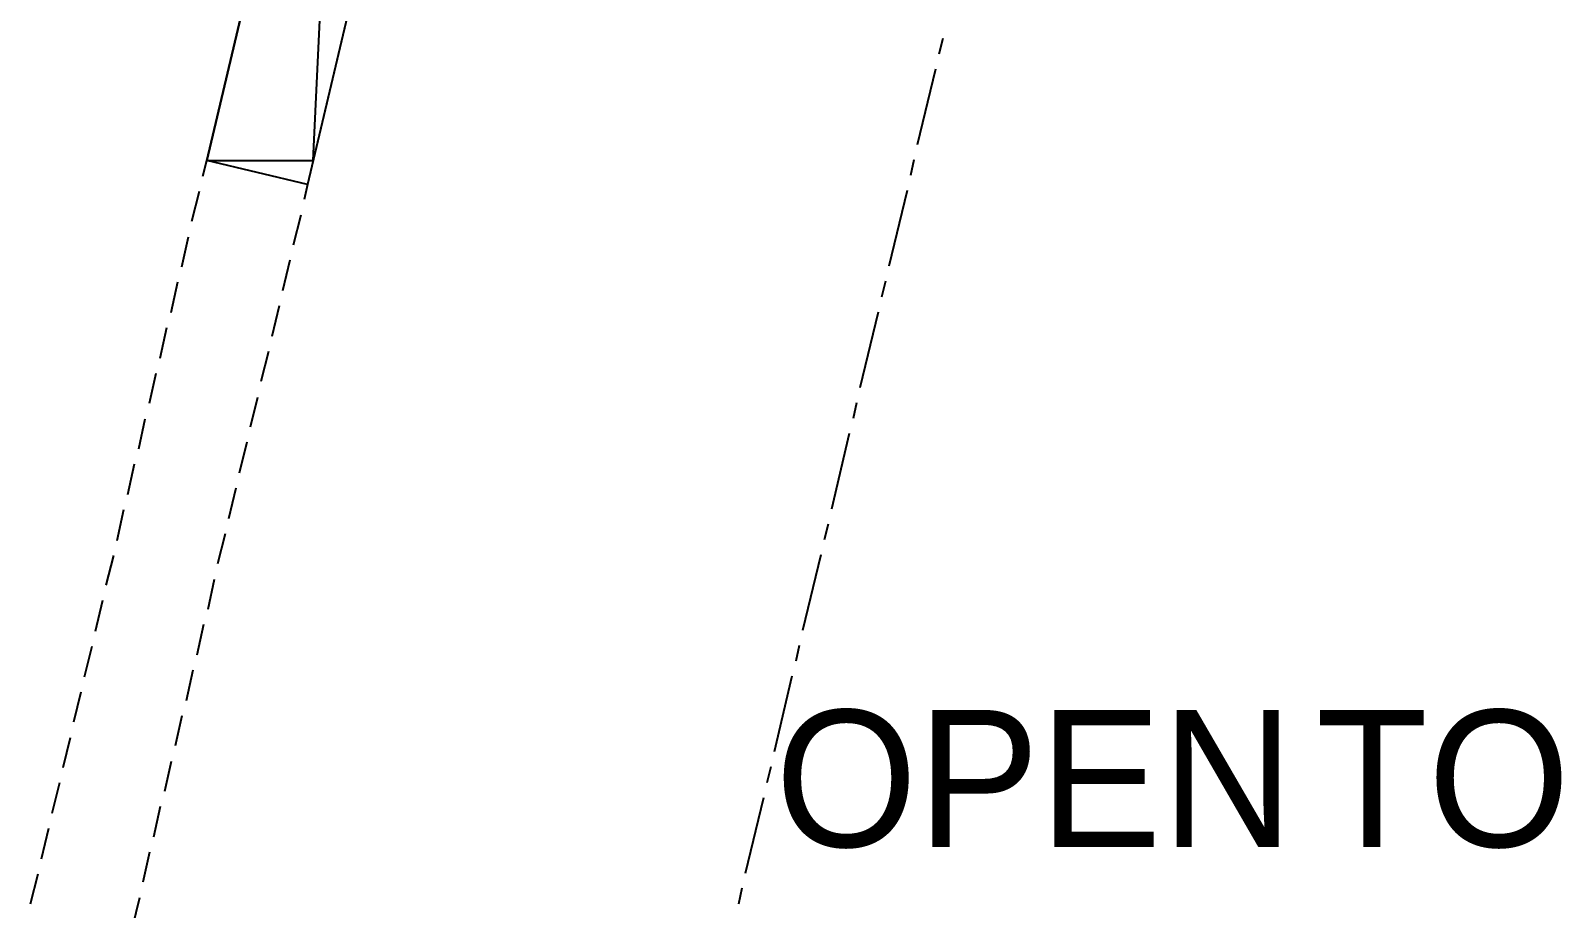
# Model space of a CAD drawing. Header units: feet. Extents: x -84 to 198, y -22 to 181.
# Drawn here: x 64.44 to 88.99, y 89.64 to 103.71 of the extents above; entities that cross this region are included whole.
import ezdxf
from ezdxf.enums import TextEntityAlignment as Align

# ---------------------------------------------------------------- set-up
doc = ezdxf.new("R2010")
doc.units = ezdxf.units.FT
for name, color, linetype in [('A-LINEA', 7, 'CONTINUOUS'), ('A-MURO-CONCRETO', 8, 'CONTINUOUS'), ('A-TEXTO-PDF', 3, 'CONTINUOUS')]:
    doc.layers.add(name, color=color, linetype=linetype)

msp = doc.modelspace()

# ---------------------------------------------------------------- linework, layer by layer
at = {"layer": 'A-LINEA'}
for p, q in [((79.0133, 103.3378), (79.08, 103.5911)), ((78.6667, 101.8844), (78.96, 103.0978)), ((67.2, 101.3778), (67.2667, 101.6311)), ((78.56, 101.3911), (78.6133, 101.6444)), ((68.88, 101.2444), (68.8267, 101.0044)), ((67.0267, 100.6578), (67.1467, 101.1378)), ((78.2133, 99.9378), (78.5067, 101.1511)), ((68.7733, 100.7511), (68.6533, 100.2711)), ((66.8667, 99.9244), (66.9733, 100.4044)), ((68.6, 100.0311), (68.48, 99.5378)), ((78.0933, 99.4444), (78.16, 99.6978)), ((66.6933, 99.1911), (66.8, 99.6844)), ((68.4267, 99.2978), (68.3067, 98.8044)), ((77.7467, 97.9911), (78.04, 99.2044)), ((66.52, 98.4578), (66.6267, 98.9511)), ((68.2533, 98.5644), (68.1333, 98.0844)), ((66.3467, 97.7378), (66.4533, 98.2178)), ((68.08, 97.8311), (67.96, 97.3511)), ((77.64, 97.4978), (77.6933, 97.7511)), ((66.1733, 97.0044), (66.28, 97.4844)), ((77.2933, 96.0444), (77.5733, 97.2578)), ((67.9067, 97.1111), (67.7867, 96.6178)), ((66, 96.2711), (66.1067, 96.7644)), ((67.7333, 96.3778), (67.6133, 95.8844)), ((65.8267, 95.5378), (65.9333, 96.0311)), ((77.1733, 95.5511), (77.24, 95.8044)), ((67.56, 95.6444), (67.44, 95.1644)), ((65.6533, 94.8178), (65.7733, 95.2978)), ((76.8267, 94.0978), (77.12, 95.3111)), ((67.3867, 94.9111), (67.28, 94.4311)), ((65.48, 94.0844), (65.6, 94.5778)), ((67.2133, 94.1911), (67.1067, 93.6978)), ((65.3067, 93.3511), (65.4267, 93.8444)), ((76.72, 93.6044), (76.7733, 93.8578)), ((67.04, 93.4578), (66.9333, 92.9644)), ((76.3733, 92.1511), (76.6533, 93.3644)), ((65.1333, 92.6311), (65.2533, 93.1111)), ((66.8667, 92.7244), (66.76, 92.2444)), ((64.96, 91.8978), (65.08, 92.3778)), ((66.6933, 91.9911), (66.5867, 91.5111)), ((76.2533, 91.6578), (76.32, 91.9111)), ((64.7867, 91.1644), (64.9067, 91.6578)), ((75.9067, 90.2044), (76.2, 91.4178)), ((66.52, 91.2711), (66.4133, 90.7778)), ((64.6133, 90.4311), (64.7333, 90.9244)), ((66.3467, 90.5378), (66.24, 90.0578)), ((64.44, 89.7111), (64.56, 90.1911)), ((75.8, 89.7111), (75.8533, 89.9644)), ((66.1867, 89.8044), (66.0667, 89.3244))]:
    msp.add_line(p, q, dxfattribs=at)
msp.add_lwpolyline([(71.1067, 110.6444), (68.88, 101.2444), (67.2667, 101.6311), (69.4933, 111.0311), (71.1067, 110.6444)], dxfattribs=at)
at = {"layer": 'A-MURO-CONCRETO'}
for points in [[(69.4, 110.6444), (67.2667, 101.6311), (68.9733, 101.6311), (69.4, 110.6444)], [(69.4, 110.6444), (71.1067, 110.6444), (68.9733, 101.6311), (69.4, 110.6444), (69.4, 110.6444)], [(67.2667, 101.6311), (68.9733, 101.6311), (68.88, 101.2444), (67.2667, 101.6311), (67.2667, 101.6311)]]:
    msp.add_lwpolyline(points, dxfattribs=at)

# ---------------------------------------------------------------- texts
at = {"layer": 'A-TEXTO-PDF'}
for s, p in [('OPEN', (80.5408, 90.6232)), ('TO', (87.0963, 90.6232))]:
    msp.add_text(s, height=2.195, dxfattribs=at).set_placement(p, align=Align.CENTER)

doc.saveas('drawing.dxf')
